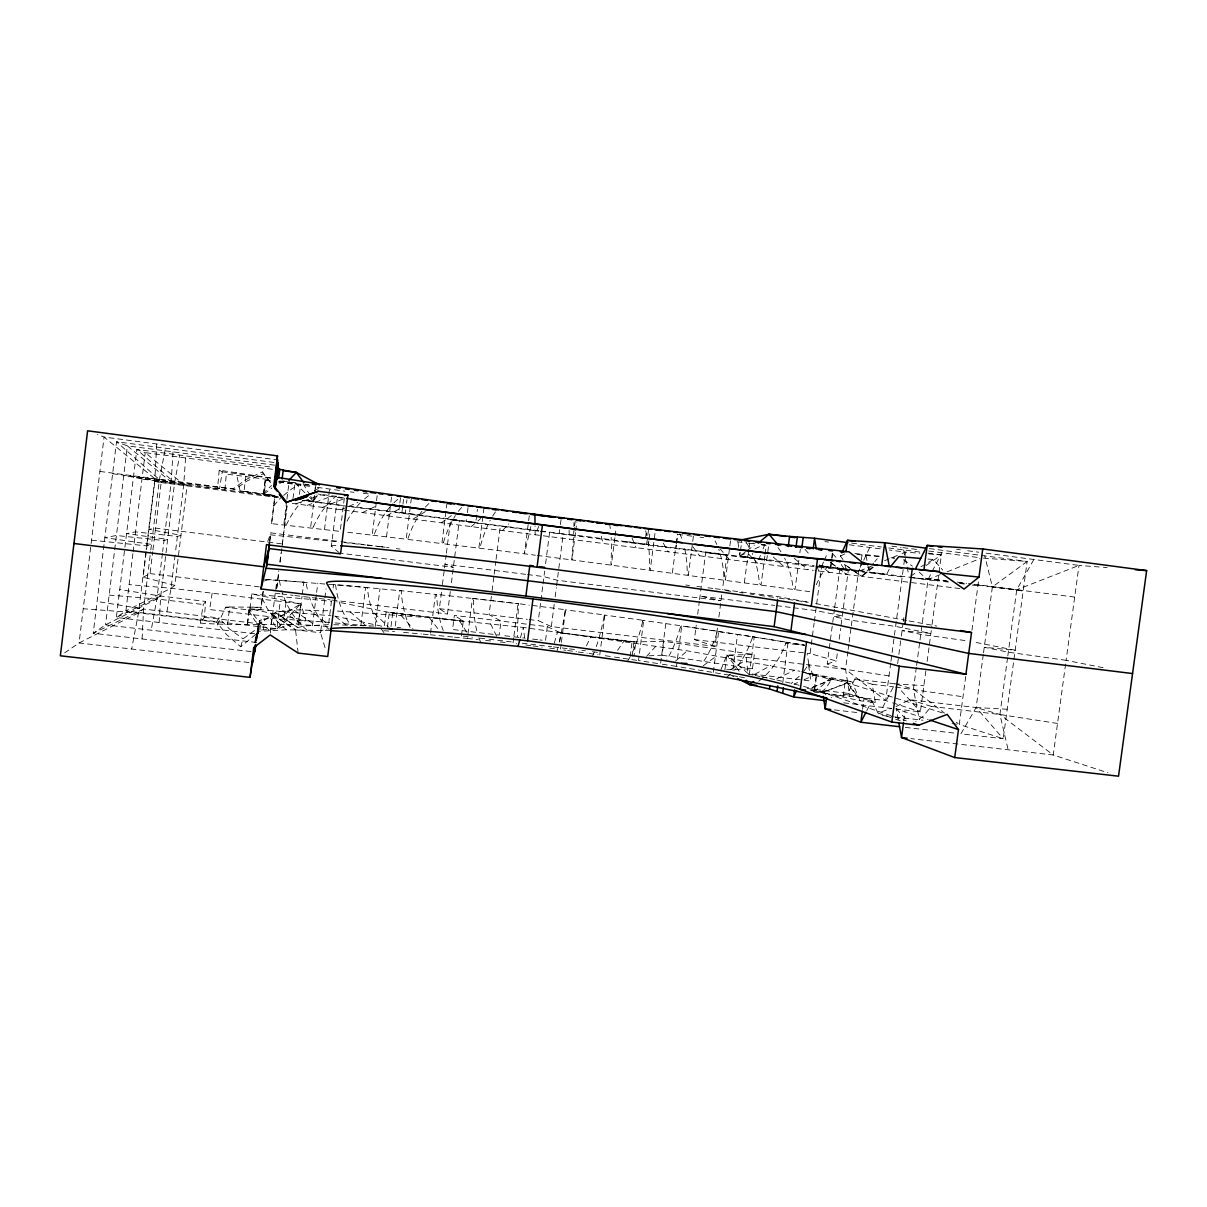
<?xml version="1.0" encoding="UTF-8"?>
<svg xmlns="http://www.w3.org/2000/svg" width="1207" height="1207" viewBox="0 0 1207 1207"><rect width="100%" height="100%" fill="white"/><g stroke="black" fill="none" stroke-linecap="round" stroke-linejoin="round"><path stroke-width="0.75" stroke-dasharray="5 3.75" d="M423.174 634.143L430.326 634.776L435.455 594.266L473.446 598.566L473.416 599.773A76.629 27.686 -83.3 0 0 477.655 633.992M142.094 638.956L143.573 609.052L150.588 551.795M156.714 443.98L154.903 478.726L146.243 549.607M159.158 622.495L160.727 596.062L174.608 482.709L179.677 455.084M173.023 451.871L171.183 482.015L162.673 551.508M185.561 457.936L183.751 484.565L175.347 553.093M331.487 600.905L328.274 626.674C285.712 622.043 242.728 626.373 200.332 623.114L204.33 617.29L205.688 601.433L160.727 596.062L119.749 589.529M219.176 470.157L217.622 487.99L219.599 488.503L222.239 471.831L219.176 470.157L272.993 478.304M270.368 633.041L271.997 614.438C289.046 606.412 309.897 611.677 328.289 610.621M454.405 637.16L467.381 638.443L472.465 598.34L518.437 603.726L517.381 636.647M224.879 489.846L226.328 474.064L270.881 479.858M344.327 498.174L340.178 531.382L271.575 523.627L274.879 495.489L240.072 490.887L236.18 472.359M330.341 630.658L286.285 629.782L257.74 631.427L258.102 625.196L255.748 642.909L257.815 626.644M329.647 622.48A309.324 21.651 7.2 0 0 310.048 620.941L270.624 618.406L261.18 619.432L259.807 620.413L257.936 634.097L116.34 617.471L136.829 449.472L272.933 467.305M259.309 623.053L257.936 634.097L258.464 631.201L259.852 630.129L276.946 628.756L280.205 601.373L171.032 588.247L129.104 584.61M132.876 553.696L125.89 610.938L116.34 617.471L160.727 596.062L156.85 598.989L105.537 624.864L93.226 633.283L116.521 441.777L274.411 462.522M133.102 551.886L145.217 452.655L136.829 449.472L174.608 482.709L133.404 477.519M146.017 551.463L138.503 612.9L131.654 649.034M174.819 585.365L143.12 577.233L154.843 481.412L187.115 485.244L174.819 585.365L171.032 588.247L125.89 610.938L276.946 628.756L306.035 620.654L300.784 603.787L251.75 593.98L249.909 608.781L306.035 620.654M150.8 549.954L159.415 479.632L165.434 448.204M143.12 577.233L150.03 573.597L152.701 551.765M152.927 549.939L161.165 482.559L154.843 481.412M162.447 553.334L156.85 598.989L151.192 630.19M175.121 554.933L171.032 588.247L166.219 615.691M227.565 624.306L229.707 607L261.21 607.272L263.186 591.339M271.575 523.627L275.045 495.7L243.98 491.445L246.122 474.079M247.299 623.838L249.396 606.955M263.367 494.116L265.465 477.157M247.631 623.838L249.713 606.955M263.684 494.161L265.781 477.203M276.841 496.862L263.986 495.172L265.827 480.341L271.319 480.944M256.05 635.727L255.145 642.984L256.427 633.781L240.706 646.771L226.72 634.761L216.702 622.133L138.503 612.9L83.223 608.75M256.623 640.751L258.117 628.772M258.464 631.201L259.807 620.413M269.644 541.098L270.534 533.886M269.84 541.581L270.926 532.86L339.122 541.445M259.852 630.129L261.18 619.432M263.473 629.36L264.786 618.769M271.424 624.11L276.886 580.069L367.456 587.553L367.516 588.82A78.923 49.849 -84 0 0 378.621 624.909M286.708 501.011L283.736 524.939L286.813 524.034A82.589 70.036 -85.3 0 1 302.821 500.603L459.294 520.579L451.237 584.128M286.934 499.17L289.227 480.778M276.509 588.925L278.757 570.926M279.873 561.919L280.99 552.912M282.136 545.956L286.813 506.035M276.931 587.854L278.968 571.469M280.099 562.356L281.91 547.782M282.363 544.146L287.115 505.839M284.294 616.053L286.18 600.875M299.427 494.372L300.694 484.218M298.868 619.146L300.784 603.787L280.205 601.373M315.253 487.568L313.548 501.267L298.793 499.457M298.461 625.075L302.037 596.318M302.263 594.523L303.832 581.94M314.589 495.519L310.561 527.957L313.337 527.037M315.495 488.307L315.947 484.701M312.477 625.83L316.415 594.221M316.641 592.365L317.803 583.072M324.487 529.571L329.843 486.693M324.653 599.788L320.534 632.77L325.679 649.743M324.879 597.948L326.026 588.79M339.258 552.776L331.352 546.137L337.553 496.545L317.909 493.995M333.102 588.035L333.554 584.354L401.267 590.842L401.297 592.094A78.002 42.592 -83.7 0 0 410.139 627.489M360.893 625.226L365.661 587.236M376.297 502.504L372.194 535.154L345.519 532M376.524 500.679L377.429 493.437M375.256 626.403L379.994 588.639M386.512 536.874L391.49 497.209M399.623 504.918L398.687 512.387L475.814 522.314L477.459 509.324M399.864 503.047L400.573 497.435M387.432 627.429L389.318 612.492L414.107 615.479M401.871 512.779L403.545 499.457M391.023 626.493L392.697 613.186L336.542 601.78M422.933 515.48L405.28 513.201L405.703 509.852M406.548 503.183L406.97 499.849M395.277 625.98L399.743 590.555L436.708 594.538L436.708 595.76A77.233 35.199 -83.5 0 0 443.256 630.537M411.391 498.114L406.201 539.227L372.194 535.154L374.366 534.203M447.012 502.957L441.868 543.572L406.201 539.227L408.072 538.262A78.002 42.592 -83.7 0 1 421.922 511.255M450.286 591.596L447.45 614.001L439.378 608.66L441.475 592.003M442.411 584.61L444.297 569.81M444.523 567.954L446.168 554.994M446.409 553.138L450.618 519.779L459.294 520.579M726.554 669.764L752.459 668.738L754.315 654.556L663.91 641.309L632.061 641.988L560.878 632.89L547.299 626.644L454.375 615.419L452.595 629.496L499.23 635.078L501.026 621.062L489.046 614.68L491.853 592.577M538.895 530.763L466.294 521.424L467.2 514.378M467.411 512.613L468.09 507.317M461.391 635.938L463.262 621.137L454.375 615.419M483.962 507.906L478.847 548.129L441.868 543.572L443.437 542.577M217.32 625.105L225.709 607.196L248.401 609.912L254.783 620.564L258.72 624.457L256.412 642.471L105.537 624.864L127.339 445.866L116.521 441.777L159.415 479.632L234.867 489.348L247.541 480.748L263.428 473.732L271.424 483.886M263.096 591.536L260.712 609.776L248.401 609.912M492.094 590.736L493.965 575.98M494.206 574.14L495.851 561.225M496.077 559.384L500.317 526.177L512.96 527.429M513.669 637.915L512.975 643.331L516.626 643.814M513.91 636.104L518.059 603.575L529.254 605.129M529.285 515.751L524.411 553.802L478.847 548.129L480.114 547.118A76.629 27.686 -83.3 0 1 490.253 520.247M717.426 628.093L715.042 646.348L551.343 626.569L538.307 620.654L540.661 602.308M540.887 600.467L542.773 585.787M543.014 583.947L544.659 571.107M545.594 563.744L549.592 532.513L726.991 555.009L722.45 589.74M547.299 626.644L545.519 640.615L539.967 639.951M540.736 531.005L559.263 533.388L560.154 526.388M560.38 524.638L561.059 519.387M551.343 626.569L554.194 604.345M555.145 596.937L556.336 587.688M556.563 585.833L563.231 533.947M559.686 642.064L560.878 632.89L635.787 641.913L633.901 656.502M559.263 533.388L573.461 534.882L574.411 527.519M574.638 525.664L575.347 520.142M561.164 644.1L560.47 649.532L565.827 650.271M561.391 642.29L565.57 609.731L530.854 605.235M575.467 532.709L571.967 559.912L809.686 591.641M575.709 530.899L576.871 521.831M292.969 498.612L295.006 482.996L278.304 480.824M599.758 654.933L604.903 614.997L565.329 609.807L565.148 610.983M614.876 537.718L611.346 565.027L610.923 563.805A76.463 14.424 -82.4 0 0 611.149 537.356M615.102 535.908L616.053 528.621M630.16 656.668L632.061 641.988M761.195 544.719L768.618 545.639L766.747 559.867L644.749 544.01L645.232 540.329M645.458 538.488L646.409 531.125M632.106 656.578L633.992 641.943L610.078 639.076M646.635 544.266L647.586 536.934M647.827 535.108L648.536 529.601M648.868 540.857L648.4 544.523L573.461 534.882M649.11 539.031L650.06 531.714M665.796 623.566L660.546 663.941L638.503 660.561L639.212 655.084M639.454 653.259L643.708 620.398L604.375 615.042L604.164 616.234M654.979 533.494L650.226 570.111L649.502 568.844A76.841 22.133 -82.2 0 0 648.068 542.034M672.359 573.038L675.95 545.443M676.192 543.603L677.383 534.399M648.944 655.823L662.1 655.22L663.91 641.309M675.995 548.37L676.448 544.87M676.674 543.135L677.806 534.399L685.214 535.32M737.703 676.524L676.463 666.385L681.744 625.875L642.909 620.398L642.667 621.59M693.391 536.376L688.337 575.151L687.296 573.838A77.369 29.813 -82 0 0 684.218 546.59M715.042 646.348L694.372 639.574L696.258 625.09M697.676 614.212L699.336 601.539M699.562 599.728L705.718 552.595L726.991 555.009M718.859 617.139L722.208 591.566M713.322 672.344L718.678 631.382L681.744 625.875L680.371 627.021M730.507 540.902L725.392 580.114L724.034 578.741A78.078 37.402 -81.8 0 0 718.738 549.276M724.909 669.825L726.84 655.024L754.315 654.556M740.268 552.399L739.785 556.125L766.747 559.867M740.51 550.543L741.732 541.264M732.86 670.202L737.568 634.324M744.327 582.679L749.773 542.577L754.918 543.406M749.26 674.819L754.239 636.904L680.657 625.83M764.861 555.974L761.059 584.942L759.399 583.509A78.923 44.885 -81.5 0 0 752.323 553.44M765.102 554.164L766.053 546.922M782.755 682.74L788.065 642.396L717.32 631.306L717.003 632.513M798.898 560.169L795.021 589.589L793.044 588.096A79.949 52.233 -81.2 0 0 784.595 558.117M799.864 552.821L800.347 549.14M837.266 653.772L836.3 660.998L810.093 653.591L811.044 646.424M811.285 644.629L814.122 623.114M814.363 621.318L821.469 567.486L848.28 570.609L840.857 626.674M807.242 688.548L847.767 693.346L854.873 678.998L872.193 684.278L875.377 702.565L860.138 700.769L814.106 690.736L816.234 674.638L802.61 672.103M830.461 567.124L831.397 559.942M831.638 558.147L832.589 550.965M814.589 690.842L816.717 674.728M830.929 567.184L831.879 560.003M832.121 558.207L833.071 551.026M889.016 675.875L845.534 669.327L827.217 663.971L834.444 609.339M834.686 607.513L839.755 569.221L902.202 576.916M839.182 639.318L840.615 628.485M847.948 651.207L845.534 669.327L849.924 696.348M848.189 649.396L848.898 643.965M849.14 642.154L851.071 627.655M851.312 625.83L858.524 571.394L862.99 561.813M843.195 696.861L845.368 680.431L816.234 674.638M820.006 565.827L859.927 570.745L861.134 561.587M861.376 559.761L862.115 554.269L879.375 556.125L874.758 561.738M862.567 709.278L864.046 698.159M890.721 663.065L885.712 700.573L890.917 702.263M890.962 661.225L903.621 566.294M903.847 564.529L905.506 552.127L919.855 553.228M897.661 663.609L898.642 656.276M898.883 654.435L901.086 637.915M901.342 636.089L903.047 623.234M903.304 621.394L903.787 617.712M903.741 720.986L904.978 711.783M916.369 667.275L913.443 689.197L919.372 719.81M916.611 665.449L919.779 641.686M920.036 639.861L928.092 579.481L941.732 552.715M925.875 670.79L920.383 711.843L893.436 708.675M927.127 661.451L931.849 626.222M932.091 624.426L938.82 574.094M939.046 572.359L941.385 554.873L923.415 552.519M965.736 676.433L959.278 724.472L1003.213 738.744L1013.684 661.285M971.952 630.205L978.666 580.205M983.283 654.601L976.146 707.543L960.878 733.826L1003.213 738.744L976.146 707.543L909.701 699.683L895.172 707.015M983.524 652.776L992.38 586.949L984.791 555.884M1007.589 657.694L999.924 714.499L1008.147 749.803M1007.83 655.854L1016.747 589.785L1033.871 559.475M1013.925 659.429L1027.157 561.451L929.194 548.566M1065.6 664.046L1053.243 754.994L1107.935 772.752M1103.032 667.667L1066.098 660.335L1078.998 565.419L1101.538 567.139M257.74 631.427L258.72 624.457M212.145 593.18L209.626 609.55L278.259 617.712L300.784 603.787L276.946 628.756L270.624 618.406M200.332 623.114L203.259 604.526L205.688 601.433M254.722 642.546L256.427 633.781M260.712 609.776L261.21 607.272M530.839 526.674L524.411 553.802L535.395 555.22M520.428 637.764L523.34 627.444L687.19 650.814L799.894 671.258M240.706 646.771L242.984 638.85L257.483 628.379M554.315 643.105L557.589 631.895M752.248 638.005L752.595 636.783L804.481 645.187L785.757 643.452A79.949 52.233 -81.3 0 1 765.042 675.92M785.757 643.452L786.149 642.23L788.065 642.396L804.481 645.187M267.728 541.355L270.926 532.86M720.851 669.991L726.84 655.024L845.534 669.327L885.712 700.573L814.514 692.169M759.143 558.6L760.44 555.386M763.065 548.929L765.027 544.085M538.729 526.478L535.169 534.867L535.063 525.905M816.219 584.776L820.534 575.799L827.444 566.626L866.671 571.575L873.596 563.141M821.499 566.626L823.627 561.843M824.336 560.244L827.881 552.263M843.029 559.535L840.389 556.08L841.807 552.927M863.744 560.214L869.689 547.45M889.167 569.342L886.843 574.17L869.07 572.118L867.395 562.945M586.421 645.836L591.038 636.451M866.777 710.682L871.861 700.769L857.438 695.956L844.493 694.478L831.185 697.752M882.649 707.408L894.975 683.796L923.883 685.727M216.702 622.133L218.995 617.984L229.239 628.756L242.984 638.85M860.138 700.769L852.021 681.88L831.502 679.42L825.995 688.201L822.525 691.068L823.053 694.613M317.23 495.428L313.548 501.267L303.259 499.939M617.562 650.317L623.974 641.143M804.058 670.956L808.856 664.152L807.091 653.877M1057.528 723.461L999.924 714.499L931.321 706.412L923.144 716.249L915.751 721.514M273.687 505.854L280.824 497.646M646.545 656.427L656.11 645.941M502.444 530.658L508.766 523.853M799.215 676.252L791.219 683.494M298.129 653.078L295.549 629.828L297.782 627.58L304.285 625.98L328.666 624.638L309.52 610.123M262.779 493.814L271.53 485.516M831.502 679.42L829.345 678.953L820.624 686.994L811.134 692.954M675.558 661.074L687.19 650.814M471.243 526.644L480.778 518.467M276.946 628.756L288.066 619.417M872.51 567.109L861.285 576.342L845.006 564.755L861.889 576.418L960.334 588.639M283.645 495.383L292.094 488.624L299.955 484.475M873.249 567.335L861.889 576.418L814.981 570.519M258.102 625.196L272.118 614.363L295.549 629.828L320.534 632.77A286.331 19.04 7.4 0 1 327.142 629.088M264.016 493.98L271.922 487.99M745.624 551.75L739.785 556.125L739.333 552.67M747.088 550.664L754.39 545.187M703.228 665.766L716.913 655.703M99.894 471.454L233.147 488.805L245.881 479.617L262.357 471.922L271.228 483.283M441.34 522.797L451.373 515.63M910.712 576.207L916.852 571.952M926.056 565.54L941.385 554.873L927.036 553.787M64.665 652.836L79.058 642.984L138.503 612.9L143.573 609.052L218.995 617.984M730.823 669.463L744.945 660.591M292.275 503.41L413.02 519.146L427.912 510.063M920.956 566.762L933.388 559.505L942.712 570.006M754.948 674.215L770.986 665.419M386.602 515.721L403.425 506.759M279.617 483.494L284.671 480.974M776.765 678.847L794.659 670.126M840.389 556.08L845.745 553.47M744.84 553.711L739.785 556.125L814.167 565.691M754.933 548.898L763.337 544.885M362.447 512.598L377.731 505.326M776.886 680.039L794.312 684.037L797.586 682.589M804.134 679.707L815.6 674.668L847.752 683.011L943.678 713.277M340.887 509.807L357.936 502.429M832.755 678.817L810.47 688.216L803.289 686.361M872.45 565.691L858.524 571.394L816.007 565.917M884.625 560.697L900.286 554.269M902.021 553.56L905.506 552.127L889.393 550.03M264.439 581.005L267.381 579.813L279.481 580.461L306.156 582.317L306.276 583.63A81.216 63.639 -84.8 0 0 307.679 590.6M833.403 678.968L810.47 688.216L906.291 720.896M940.193 574.623L928.092 579.481L909.173 577.278L937.884 581.095M947.103 571.846L979.933 558.66M322.329 507.378L344.433 498.536L315.993 494.131M810.908 690.66L823.28 692.124L847.148 682.845L856.653 695.866M307.151 505.386L330.733 496.515M823.28 692.124L847.752 683.011L857.438 695.956M295.745 503.877L320.624 494.945M871.861 700.769L878.062 713.035L891.747 708.207M827.217 663.971L836.3 660.998M225.709 607.196L229.707 607M642.909 620.398L643.708 620.398M333.811 624.698L376.146 626.161M337.341 611.044L429.33 617.712L523.34 627.444L524.592 637.568M266.415 579.496L276.886 580.069M1007.196 709.248L976.146 707.543L999.924 714.499L1053.243 754.994L910.893 738.624M397.118 627.444L400.633 627.7M983.479 558.102L1027.157 561.451L992.38 586.949L973.913 584.565M1103.424 567.29L1107.181 567.577M383.781 630.703L394.568 631.563M109.158 595.096L156.85 598.989L203.259 604.526M927.942 559.052L933.388 559.505M249.909 608.781L331.05 615.766M856.834 554.405L880.325 556.849M891.038 557.8L894.598 558.102L889.529 557.438M403.515 632.377L421.394 633.977M466.294 521.424L475.814 522.314M251.75 593.98L331.005 601.267M270.202 534.792L338.85 541.973M430.326 634.776L452.55 636.979M91.551 540.163L146.696 545.881L151.479 544.402L104.858 537.658L116.43 535.486L164.001 540.555L167.667 539.423L126.569 533.569L135.546 531.88L177.384 536.436L180.959 535.335L148.974 529.36L155.597 528.108L282.106 543.904M392.697 613.186L463.262 621.137L386.18 611.858L384.294 626.75L334.746 616.083M467.381 638.443L478.319 639.619M485.621 640.404L492.909 641.189M500.211 641.973L507.513 642.743M350.286 491.883L354.013 492.29M363.322 493.316L368.904 493.935M278.666 481.759L309.927 485.244M854.843 553.455L862.115 554.269M344.191 542.577L365.54 544.976M367.32 545.172L379.828 546.605M827.444 566.626L818.889 565.661L826.644 566.656M919.191 572.133L925.905 578.379L946.273 580.718M381.623 546.816L385.199 547.224M473.446 598.566L518.437 603.726M250.981 651.569L93.226 633.283L143.573 609.052L97.103 601.448M905.31 727.399L955.31 733.192M248.944 662.507L79.058 642.984L104.074 437.055L97.495 434.55M843.708 702.836L891.641 708.464M834.414 709.897L858.418 712.703M882.438 715.51L893.512 716.792M895.368 717.018L922.993 720.232M952.021 723.627L959.278 724.472L956.321 722.193M252.565 607.03L261.059 608.041M812.462 673.928L804.722 673.008L829.345 678.953M854.873 678.998L894.975 683.796M872.193 684.278L893.708 686.843M895.503 687.055L963.005 696.771M463.232 636.149L472.435 637.251M479.798 638.126L487.175 639.016M489.016 639.227L514.785 642.305M522.163 643.18L551.614 646.696M553.455 646.907L567.788 648.642M739.182 671.228L726.84 655.024L748.038 673.551L810.863 681.02L808.524 664.891M204.33 617.29L259.173 623.778M276.252 593.316L279.964 593.769M281.835 593.995L292.999 595.338M294.855 595.564L317.185 598.265M319.055 598.491L330.22 599.834M332.076 600.06L447.45 614.001M504.782 635.742L512.19 636.632M514.046 636.843L525.151 638.171M532.559 639.061L538.111 639.725M263.986 495.172L276.81 496.756M348.491 506.231L405.28 513.201M859.927 570.745L866.671 571.575M150.03 573.597L259.777 586.904M439.378 608.66L527.353 619.327M529.179 619.553L538.307 620.654M694.372 639.574L810.093 653.591M569.553 648.868L574.834 649.502M581.88 650.362L585.395 650.799M687.07 535.546L692.637 536.24M700.045 537.16L703.756 537.613M737.115 541.747L746.379 542.894M748.234 543.12L753.787 543.799M112.628 473.763L159.415 479.632L154.903 478.726L104.074 437.055L277.836 459.927M1074.698 597.088L968.527 583.569M413.02 519.146L813.216 570.308M340.962 541.671L375.981 546.077M377.836 546.303L388.91 547.691M396.334 548.627L400.03 549.094M685.802 585.018L689.499 585.47M696.877 586.406L700.573 586.858M707.951 587.794L713.488 588.488M715.329 588.714L778.077 596.605L808.434 602.248M525.694 574.336L444.991 564.257L453.364 567.32L341.687 553.394M527.519 574.562L543.95 576.614L557.287 580.28L721.017 600.709L700.03 596.107L774.713 605.431M776.584 605.673L791.505 607.528M793.376 607.77L815.781 610.561L842.29 615.842L833.479 616.626L852.036 620.398L895.594 626.433L930.884 633.449L902.067 630.582L920.76 634.384L968.618 641.053M948.4 582.046L869.07 572.118M959.474 583.434L965.012 584.143M972.389 585.063L977.926 585.772M626.493 541.671L644.749 544.01M957.392 582.136L966.671 583.328M925.905 578.379L948.068 581.231M959.143 582.664L966.535 583.615M219.599 488.503L123.702 475.769M266.491 494.538L274.879 495.489M278.244 496.726L141.988 479.073M161.165 482.559L278.41 497.631M450.618 519.779L538.639 531.11M540.464 531.336L549.592 532.513M705.718 552.595L814.001 566.521M815.872 566.762L821.469 567.486M537.221 555.446L571.967 559.912L571.862 558.735A76.252 6.684 -82.6 0 0 573.763 531.955M592.486 651.705L597.797 652.399M274.638 465.193L127.339 445.866L171.183 482.015L174.608 482.709M891.837 546.183L901.071 547.39M902.927 547.631L919.553 549.819M928.787 551.026L979.843 557.725M851.689 543.12L881.366 547.012M888.79 547.993L921.605 552.293M272.375 469.282L145.217 452.655L183.751 484.565L187.115 485.244M824.939 541.596L828.666 542.079M849.185 544.764L880.431 548.853M222.239 471.831L271.635 478.259M302.565 500.226L344.81 505.748M525.769 645.006L531.246 645.715M533.072 645.956L542.199 647.148M549.502 648.099L554.979 648.808M956.623 549.306L960.304 549.788M967.667 550.754L978.696 552.202M986.059 553.183L1078.998 565.419L1016.747 589.785L992.38 586.949L1023.159 591.053M265.827 480.341L271.334 481.08M278.681 482.091L309.882 486.361M317.23 487.356L344.78 491.128M567.607 650.513L576.539 651.735M578.319 651.991L587.251 653.213M589.031 653.455L597.963 654.692M725.769 590.615L730.929 591.339M739.529 592.531L742.984 593.014M750.407 594.04L754.119 594.568M304.888 484.173L308.464 484.671M1066.098 660.335L1008.328 652.187L984.263 647.299L1015.178 650.211L974.034 642.033M291.053 482.197L299.698 483.434M240.072 490.887L243.98 491.445M759.686 595.338L766.837 596.349M768.618 596.605L777.549 597.872M779.345 598.129L808.268 602.293M605.28 655.733L612.673 656.819M614.514 657.076L638.503 660.561M264.665 579.405L267.381 579.813M662.1 655.22L752.459 668.738M662.311 664.212L669.387 665.298M671.152 665.57L676.463 666.385M287.598 481.699L281.925 480.748M761.768 544.523L765.193 545.081M839.755 569.221L848.28 570.609M739.544 676.84L745.096 677.791M815.6 603.575L907.317 620.624M909.158 620.956L936.677 626.071M748.189 674.094L753.349 675.09M810.606 690.042L814.106 690.736M755.16 675.467L760.606 676.614M762.432 676.991L767.878 678.123M769.689 678.5L775.135 679.647M845.368 680.431L852.021 681.88M801.644 671.635L815.6 674.668M761.496 676.705L767.712 678.108M794.312 684.037L801.493 685.893M896.65 684.294L913.443 689.197L944.493 713.096M909.701 699.683L931.321 706.412M233.147 488.805L234.867 489.348M892.652 702.821L920.383 711.843L899.818 689.137M898.249 719.628L896.273 708.886L928.168 719.493M847.767 693.346L875.377 702.565M878.062 713.035L893.814 718.557M895.564 719.161L900.814 721.001M729.209 674.245L735.908 677.655M271.997 614.438L295.549 629.828M274.94 612.356L297.782 627.58L275.226 612.311M282.438 610.968L304.285 625.98M903.379 559.761L912.341 566.083M294.101 610.229L314.695 625.015M831.653 563.262L847.239 574.592M830.341 562.387L846.56 574.502M819.312 564.785L829.134 572.314M335.591 616.536L345.821 624.834M794.161 558.328L807.921 569.629M269.282 630.326L257.906 620.323L249.668 609.837M350.03 611.662L365.827 625.588M773.31 557.03L783.977 566.611M286.285 629.782L275.769 619.976L267.094 608.237L262.206 598.385M374.351 613.216L388.322 626.825M295.006 482.996L308.253 496.047M309.58 497.344L313.548 501.267L310.697 496.454M748.793 554.345L757.709 563.277M832.453 553.651L837.567 558.916M896.273 708.886L907.543 720.73M822.525 691.068L826.901 695.76M400.905 615.253L412.945 628.56M805.009 549.381L810.651 555.778M719.885 548.687L729.466 559.686M429.33 617.712L439.423 630.718M692.984 546.877L699.562 555.869M841.219 564.484L843.949 568.663M459.324 620.594L467.411 633.268M303.063 483.645L309.731 494.855M262.357 471.922L263.428 473.732M663.292 543.165L668.316 551.886M813.035 675.694L808.856 664.152M490.585 623.823L496.62 636.21M632.061 538.081L636.044 547.767M817.048 566.626L820.534 575.799M844.583 564.227L846.137 568.919M601.297 536.225L603.017 543.542M903.636 549.939L908.811 575.452M866.053 555.597L867.048 561.104M737.99 542.335L739.122 550.95M746.182 657.393L748.038 673.551M279.481 580.461L279.632 581.804A82.589 70.036 -85.3 0 0 281.261 588.941M335.621 584.701L335.712 585.983A79.994 56.88 -84.3 0 0 351.056 625.648M569.085 530.356L569.478 539.257M645.594 530.869A76.841 22.133 -82.2 0 1 646.907 535.787M642.637 621.756A76.841 22.133 -82.2 0 1 631.578 654.103M629.888 657.332A76.841 22.133 -82.2 0 1 627.278 661.572M609.475 523.612A76.463 14.424 -82.4 0 1 610.651 531.231M604.134 616.4A76.463 14.424 -82.4 0 1 595.489 648.883M594.221 652.157A76.463 14.424 -82.4 0 1 592.335 656.487M573.944 522.601A76.252 6.684 -82.6 0 1 573.913 526.584M565.117 611.164A76.252 6.684 -82.6 0 1 559.203 642.396M558.041 647.178A76.252 6.684 -82.6 0 1 556.865 651.584M679.692 533.645A77.369 29.813 -82 0 1 682.393 540.208M680.356 627.202A77.369 29.813 -82 0 1 666.883 659.46M715.102 540.932A78.078 37.402 -81.8 0 1 716.822 544.463M716.988 632.679A78.078 37.402 -81.8 0 1 702.142 663.548M746.213 542.637A78.923 44.885 -81.5 0 1 749.034 546.967M752.217 638.186A78.923 44.885 -81.5 0 1 733.916 670.504M730.114 674.366A78.923 44.885 -81.5 0 1 726.176 677.67M762.583 678.168A79.949 52.233 -81.3 0 1 758.765 681.216M778.047 547.691A79.949 52.233 -81.2 0 1 781.291 552.293M331.352 546.137A286.693 5.477 7.3 0 1 337.568 545.639M306.774 629.903A82.589 70.036 -85.3 0 1 281.744 590.706M383.917 632.528A78.923 49.849 -84 0 1 380.643 628.108M374.396 534.022A78.923 49.849 -84 0 1 392.863 503.832M393.995 502.716A78.923 49.849 -84 0 1 398.129 499.11M443.452 542.411A77.233 35.199 -83.5 0 1 455.446 515.51M458.358 511.361A77.233 35.199 -83.5 0 1 462.025 507.046M329.043 629.451A81.216 63.639 -84.8 0 1 309.565 597.374M313.352 526.856A81.216 63.639 -84.8 0 1 336.15 496.077M480.763 642.38A76.629 27.686 -83.3 0 1 478.802 637.568M335.124 622.933A309.324 21.651 7.2 0 1 370.036 626.086M346.997 521.198A79.994 56.88 -84.3 0 1 360.787 502.384M364.589 498.883A79.994 56.88 -84.3 0 1 369.93 494.81M343.542 497.857A286.904 2.323 7.3 0 1 337.553 496.545M492.667 516.068A76.629 27.686 -83.3 0 1 495.655 511.708M425.332 507.121A78.002 42.592 -83.7 0 1 432.634 500.437M314.62 490.736A82.589 70.036 -85.3 0 1 320.383 487.266"/><path stroke-width="1.5" d="M254.677 651.991L255.537 644.734L254.677 651.991L255.824 645.639M274.562 487.537L277.489 455.869L87.613 430.808L60.35 655.793L250.03 677.368L254.783 646.545M276.282 482.86L278.108 463.005L275.03 488.669L276.841 477.338C466.837 507.378 657.906 530.386 849.049 551.871L862.054 562.145L868.829 564.318M250.03 677.368L253.711 647.676L270.202 634.912L298.129 653.078L327.731 656.517L335.063 597.903L326.72 583.298A286.542 11.301 7.4 0 1 507.106 595.76L560.184 602.278A288.201 11.451 7.3 0 1 806.563 641.913L899.29 666.204L965.917 674.26L971.529 632.543L960.516 630.507M335.063 597.903L260.999 588.941L266.491 544.644L340.57 553.877L347.918 495.081L318.301 491.249L285.893 502.519L318.301 491.249M277.836 459.927L274.457 487.296L273.793 485.727L277.489 455.869M252.67 662.945L254.692 646.605M278.108 463.005L274.955 488.473L277.248 491.309M276.841 477.731L278.334 465.676M277.157 479.134L278.53 468.029L277.489 477.881M266.506 566.355L269.417 542.909M260.999 588.941L267.034 564.227L269.402 545.066M278.681 478.289L279.798 469.342L278.606 468.844M282.136 478.983L283.238 470.111L279.798 469.342M277.127 478.983L278.53 468.029M525.89 596.092L529.813 565.404L533.524 565.872M330.296 628.621A286.331 19.04 7.4 0 1 381.759 628.409L402.187 629.496A286.331 19.04 7.4 0 1 501.72 638.02L527.61 640.811L532.996 598.763M340.661 545.775A286.693 5.477 7.3 0 1 511.165 564.016L537.04 567.184L542.426 525.03L516.566 521.65A286.904 2.323 7.3 0 1 417.456 508.449L397.194 505.673A286.904 2.323 7.3 0 1 346.59 498.355M965.917 674.26L774.125 626.644L777.64 599.939M825.166 700.663L793.648 696.967L769.493 688.971L769.945 685.576M788.231 546.59L789.574 536.391L814.574 538.262L847.978 542.637M777.082 691.008L777.746 685.878M795.986 547.375L797.344 537.1M782.739 692.863L783.418 687.688M790.917 630.823L794.553 603.198M801.84 547.918L803.198 537.537M794.568 689.921L793.648 696.967L796.575 690.63M813.186 548.868L814.574 538.262L816.294 549.125M806.563 641.913L800.301 689.408L891.837 722.073L918.663 725.196L947.223 714.393L958.479 729.586L954.722 757.558L1118.527 776.192L1146.65 570.594L982.754 548.959L927.202 545.428L915.585 568.708M971.529 632.543L904.888 624.245L811.27 606.231L817.561 558.615L939.197 571.696L964.046 589.107L978.983 577.082L982.754 548.959M826.659 697.631L825.181 708.826L860.847 722.239L899.743 726.75M845.956 551.84L847.48 540.359L884.716 542.728L925.482 548.084M862.326 711.134L860.847 722.239L865.932 712.326M881.744 565.057L884.716 542.728L889.212 565.962M891.837 722.073L899.29 666.204M904.888 624.245L912.356 568.21M903.5 722.827L901.538 737.552L954.722 757.558M923.989 569.463L927.202 545.428L932.709 546.152M330.341 630.658L415.48 636.27L517.999 646.348L519.945 639.484M841.807 552.927L847.48 540.359L854.873 541.324M890.736 566.355L898.898 556.593L920.685 558.434M288.85 480.386L296.379 472.435L319.448 484.897M758.132 543.09L768.995 534.263L789.574 536.391M737.568 678.515L749.275 684.475L753.817 681.563M285.893 502.519L286.678 502.172L273.793 485.727M299.064 499.306L307.604 496.273L295.443 500.498M739.604 540.238L768.995 534.263L785.787 536.466M344.463 495.579L347.918 495.081M681.291 663.247L686.858 663.473M266.053 568.256L381.291 578.289M1135.38 569.734L1146.65 570.594M806.698 548.325L809.942 548.597M849.864 562.537L855.446 563.111M861.029 563.684L866.611 564.257M874.064 565.027L877.776 565.404M885.229 566.158L890.811 566.732M896.394 567.305L901.976 567.878M907.558 568.452L913.141 569.025M918.723 569.598L939.197 571.696M940.313 573.038L978.983 577.082M827.399 560.184L832.332 560.712M837.266 561.24L840.555 561.587L837.024 561.134M840.328 551.84L843.965 552.233M812.718 558.524L820.066 559.354M807.709 548.114L811.255 548.521M818.361 549.336L821.922 549.743M829.028 550.558L832.589 550.965M791.4 556.065L810.893 558.328M907.151 738.186L901.538 737.552L898.898 723.219M766.52 543.301L770.111 543.723M775.482 544.357L780.869 544.991M786.24 545.624L791.626 546.243M795.217 546.665L800.588 547.299M830.718 709.475L825.181 708.826L823.31 696.394M734.203 539.454L739.393 540.072M744.568 540.691L749.743 541.309M755.341 541.973L760.938 542.637M771.152 553.666L789.559 555.839M805.597 690.042L800.301 689.408A287.99 19.312 7.3 0 0 692.215 665.359L666.807 661.014A287.99 19.312 7.3 0 0 554.782 644.357L527.61 640.811M746.198 680.265L749.275 684.475L756.744 685.365M769.312 553.44L720.443 547.525M693.633 534.535L699.2 535.214M704.767 535.893L710.335 536.557M714.046 537.009L719.613 537.688M723.325 538.141L730.748 539.031M393.135 505.326L407.393 507.061M73.959 543.482L263.745 566.792L268.98 548.551L776.101 611.632L968.723 653.409L1132.558 673.551M655.446 529.843L660.998 530.522M664.68 530.974L670.232 531.653M673.928 532.106L677.625 532.559M682.951 533.222L690.072 534.097M661.617 540.253L718.693 547.314M267.034 564.227L774.125 626.644M577.097 520.006L584.263 520.911M587.854 521.364L593.225 522.043M596.801 522.495L602.187 523.174M605.763 523.627L622.073 525.679M625.784 526.146L631.352 526.84M635.063 527.293L640.615 527.987M644.327 528.455L651.75 529.375M659.837 540.027L393.09 505.341M539.107 566.566L544.674 567.275M531.336 514.167L555.129 517.215M558.796 517.682L564.288 518.376M567.954 518.844L573.446 519.553M542.426 525.03L569.644 528.515A288.564 2.354 7.3 0 0 682.196 542.652M577.112 520.383L580.642 520.836M596.499 522.887L600.03 523.34M605.341 524.019L608.886 524.472M614.212 525.151L617.758 525.603M833.479 560.682L817.561 558.615A288.564 2.354 7.3 0 1 707.8 545.805M537.04 567.184L564.227 570.685A288.352 5.552 7.3 0 1 811.27 606.231M283.449 470.73L296.379 472.435L303.832 482.709M789.514 536.949L795.111 537.688M818.135 549.366L821.816 549.849M492.441 509.384L496.122 509.852M512.703 512.009L516.385 512.492M520.081 512.975L525.603 513.684M531.125 514.408L534.822 514.876M538.503 515.359L544.025 516.083M547.706 516.551L553.244 517.275M558.766 517.999L562.447 518.467M567.984 519.191L571.665 519.674M517.999 646.348C621.183 659.912 724.472 674.396 825.965 697.812M938.231 546.877L941.913 547.359M483.962 507.906L489.423 508.63M493.075 509.113L498.536 509.837M502.187 510.32L507.649 511.044M513.111 511.768L527.685 513.699M447.586 503.53L451.086 503.983M448.853 503.198L454.39 503.953M458.087 504.435L463.639 505.19M467.335 505.688L472.872 506.427M476.569 506.925L482.106 507.664M413.171 498.355L418.512 499.079M422.073 499.562L427.414 500.302M430.974 500.784L436.315 501.508M439.876 501.991L445.232 502.716M379.209 493.678L382.785 494.176M388.141 494.915L391.717 495.398M397.088 496.137L400.664 496.635M404.239 497.133L409.595 497.872M391.355 505.099L361.346 500.95M694.93 544.221L705.929 545.745M345.489 488.941L349.034 489.438M354.36 490.193L357.906 490.691M363.232 491.43L366.777 491.928M370.338 492.426L375.649 493.18M351.192 499.502L356.276 500.226M667.109 613.473L805.884 634.535M336.798 487.688L340.268 488.201M312.387 484.188L315.947 484.701M296.379 472.435L283.238 470.111M388.503 628.334L392.034 628.953M749.275 684.475L769.493 688.971M929.948 720.096L958.479 729.586M913.367 723.355L918.663 725.196M768.995 534.263L778.59 545.534M279.375 494.206L284.807 501.131M279.436 494.116L285.999 502.534M534.897 514.152L535.033 524.11"/></g></svg>
